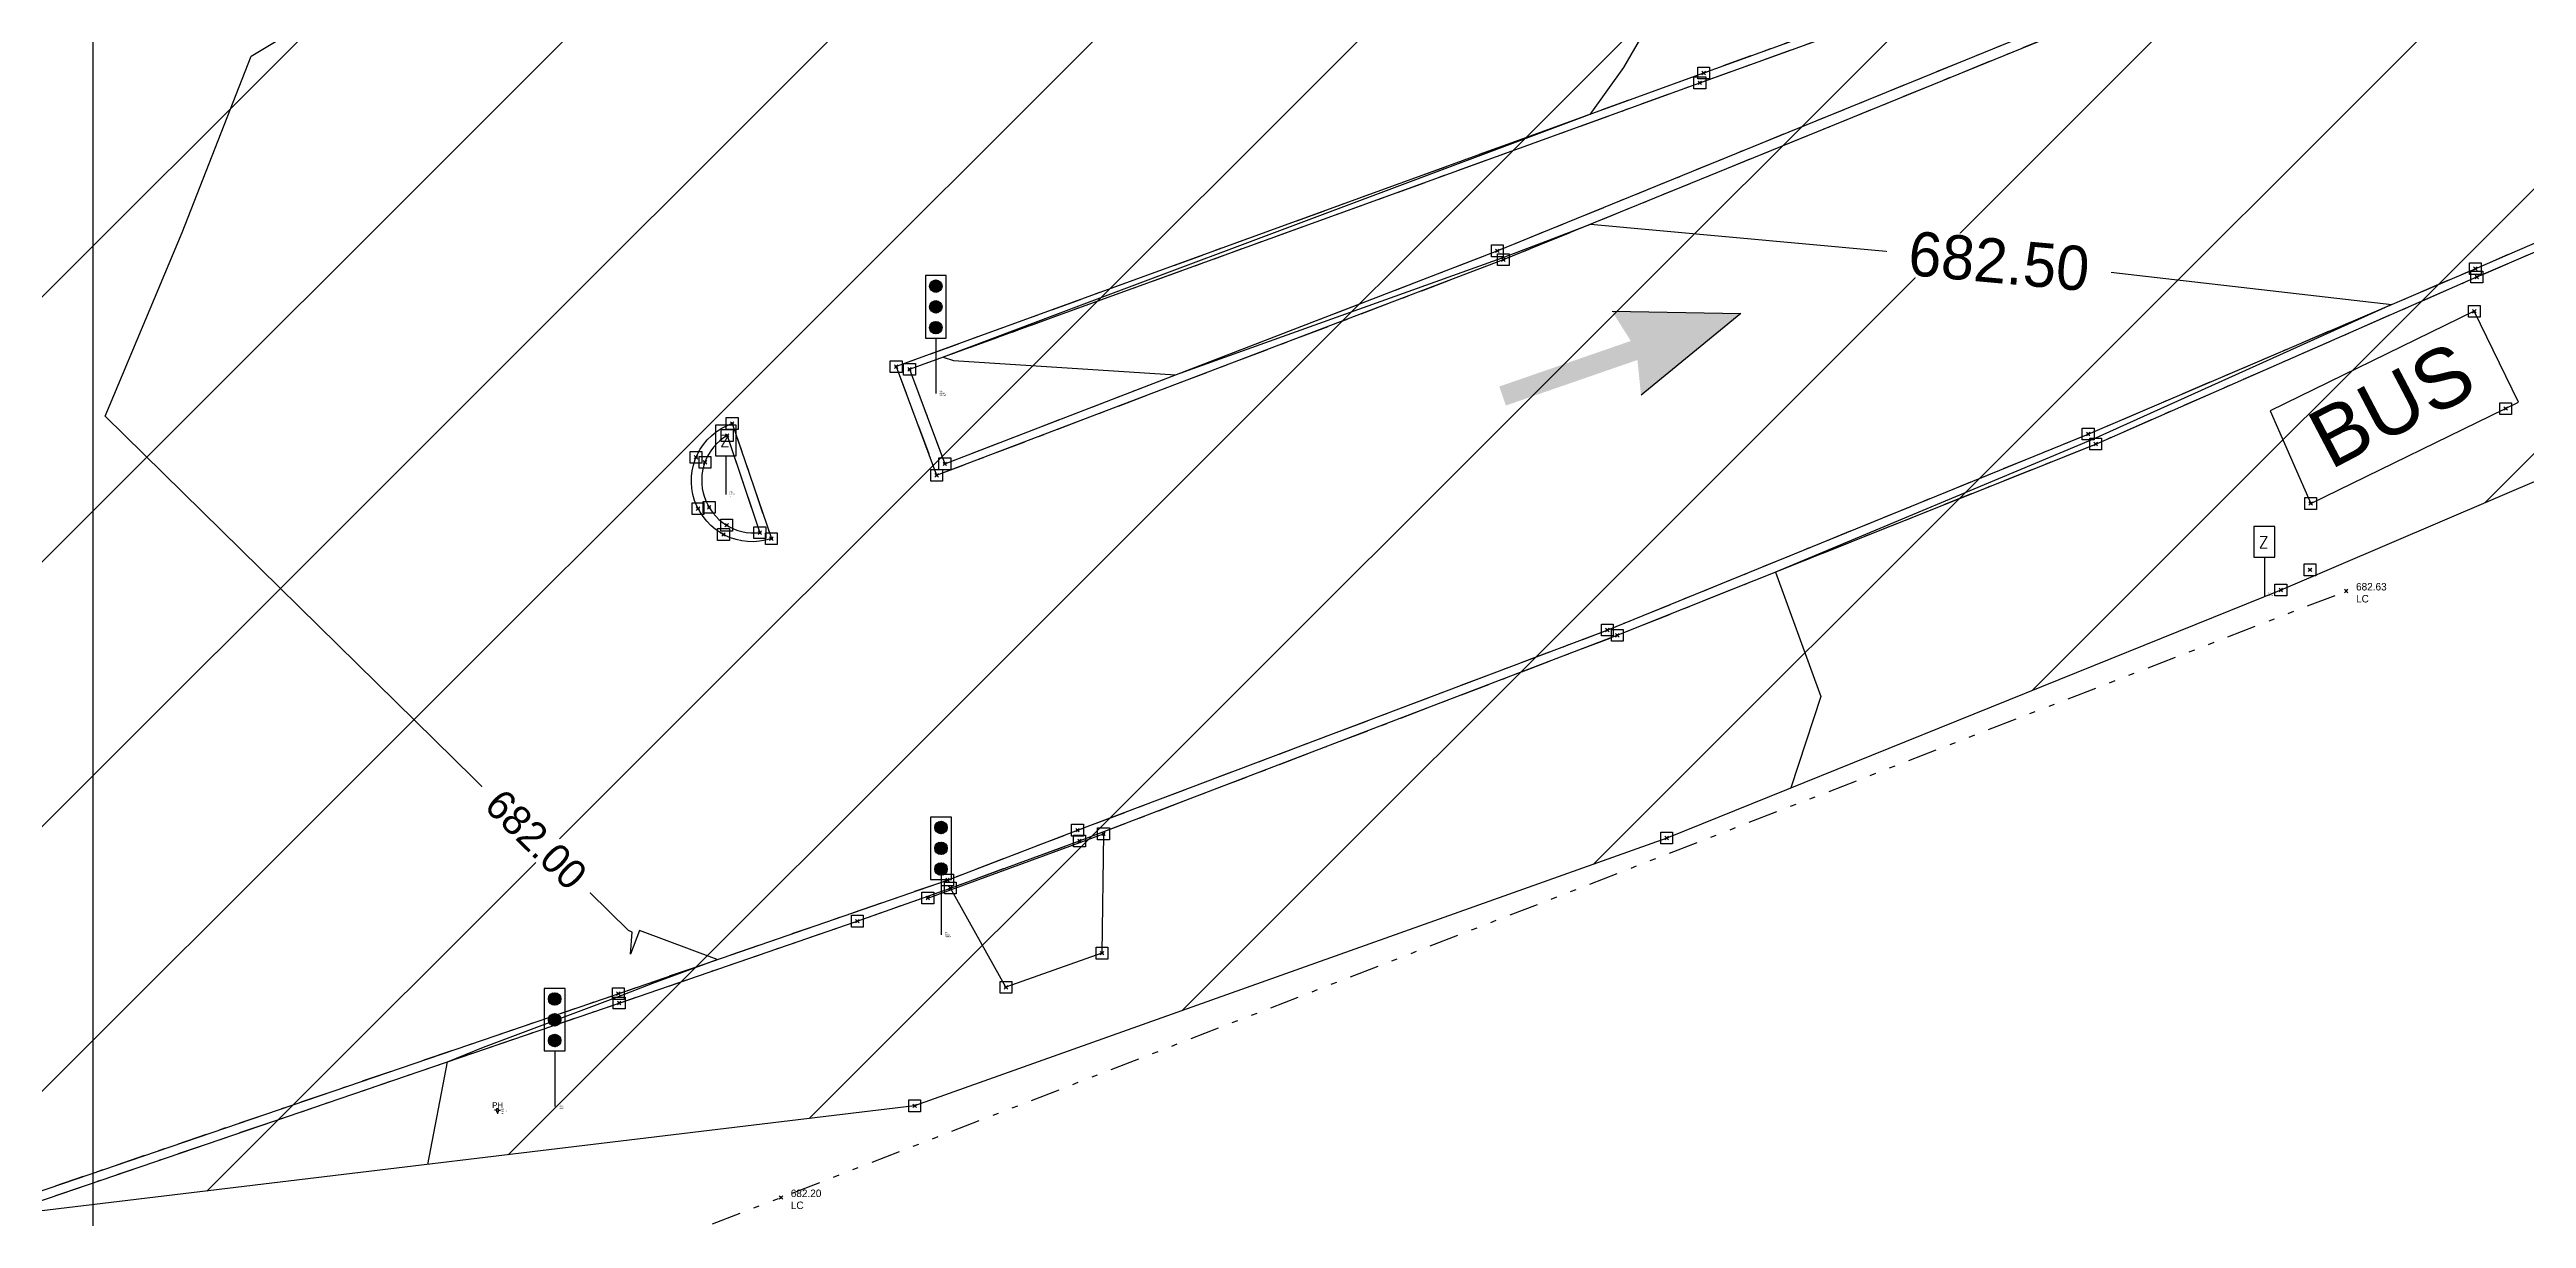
# Model space of a CAD drawing. Extents: x 350769 to 354978, y 6304672 to 6307963.
# Drawn here: x 352799.26 to 352841.25, y 6305503.43 to 6305523.26 of the extents above; entities that cross this region are included whole.
import ezdxf

# ---------------------------------------------------------------- set-up
doc = ezdxf.new("R2010")
doc.units = 0
doc.header["$PDMODE"] = 35
doc.header["$PDSIZE"] = 0.03
for name, pattern in [('4.0 - LO RECABARREN - DESNIVEL NUEVO$0$HIDDEN', [0.375, 0.25, -0.125]), ('CONTINUOS', [0]), ('DASHED', [19.05, 12.7, -6.35]), ('DIVIDE', [1.25, 0.5, -0.25, 0, -0.25, 0, -0.25]), ('JPG_DASHDOT', [1, 0.5, -0.25, 0, -0.25])]:
    doc.linetypes.add(name, pattern=pattern)
doc.layers.get('0').update_dxf_attribs({"linetype": 'CONTINUOUS'})
for name, color, linetype in [('0-LEVANTAMIENTO 2020.SEP', 252, 'CONTINUOUS'), ('1-ADOQUIN', 8, 'CONTINUOUS'), ('1-coordenadas', 8, 'CONTINUOUS'), ('1-LINEA DE CIERRO', 7, 'DIVIDE'), ('1-PARADA BUS', 7, 'CONTINUOUS'), ('1-PAVIMENTO', 161, 'CONTINUOUS'), ('1-RADIER', 251, 'CONTINUOUS'), ('1-SEÑALETICA', 2, 'CONTINUOUS'), ('1-SOLERA', 212, 'CONTINUOUS'), ('1-VEREDA', 251, 'CONTINUOUS'), ('C-TINN', 5, 'CONTINUOUS'), ('C-TOPO-MAJR', 9, 'CONTINUOUS'), ('C-TOPO-MINR', 8, 'CONTINUOUS'), ('TOP-URB-SOLERAS', 2, 'JPG_DASHDOT'), ('V-NODE DIC 2005', 4, 'CONTINUOUS'), ('V-NODE-TEXT', 1, 'CONTINUOUS'), ('V-NODE-TEXT DIC 2005', 2, 'CONTINUOUS'), ('Z-PH', 253, 'CONTINUOUS'), ('Z-SEMAF', 253, 'CONTINUOUS'), ('Z-TEN', 253, 'CONTINUOUS'), ('Z-Z', 253, 'CONTINUOUS')]:
    doc.layers.add(name, color=color, linetype=linetype)
doc.layers.add('0_ASD_TOPOGRAFIA_ELEMENTOS', color=7, linetype='CONTINUOS', lineweight=5, true_color=0xbdbdbd)
doc.styles.add('A', font='arial.ttf', dxfattribs={"height": 2})
doc.styles.add('ROMANS', font='romans.shx', dxfattribs={"width": 0.65})

# ---------------------------------------------------------------- blocks, each defined once
blk = doc.blocks.new('COORDENADAS')
at = {"layer": '1-coordenadas'}
blk.add_line((620, -900.625), (620, -0.625), dxfattribs=at)
blk = doc.blocks.new('Z')
for p, q in [((0.81, 5.4), (-0.81, 5.4)), ((-0.81, 5.4), (-0.81, 3)), ((0.81, 3), (0.81, 5.4)), ((-0.81, 3), (0.81, 3)), ((0, 3), (0, 0))]:
    blk.add_line(p, q)
at = {"style": 'ROMANS'}
blk.add_text('Z', height=0.9, rotation=360, dxfattribs=at).set_placement((-0.44, 3.71))
blk = doc.blocks.new('*U755', base_point=(352836.809, 6305513.992))
at = {"layer": 'Z-Z', "linetype": 'ByBlock', "lineweight": -2, "xscale": 0.2179037244193388, "yscale": 0.2179037244193388, "zscale": 0.2179037244193388}
blk.add_blockref('Z', (352836.809, 6305513.992), dxfattribs=at)
at = {"layer": 'V-NODE-TEXT', "linetype": 'ByBlock', "char_height": 0.02}
for s, insert, attachment_point in [('843', (352836.874, 6305514.032), 4), ('683.03', (352836.874, 6305514.007), 1), ('°Z', (352836.874, 6305513.962), 4)]:
    blk.add_mtext(s, dxfattribs=dict(at, insert=insert, attachment_point=attachment_point))
blk = doc.blocks.new('*U756', base_point=(352810.726, 6305515.71))
at = {"layer": 'Z-Z', "linetype": 'ByBlock', "lineweight": -2, "xscale": 0.2179037244193388, "yscale": 0.2179037244193388, "zscale": 0.2179037244193388}
blk.add_blockref('Z', (352810.726, 6305515.71), dxfattribs=at)
at = {"layer": 'V-NODE-TEXT', "linetype": 'ByBlock', "char_height": 0.02}
for s, insert, attachment_point in [('845', (352810.791, 6305515.75), 4), ('682.61', (352810.791, 6305515.725), 1), ('°Z', (352810.791, 6305515.68), 4)]:
    blk.add_mtext(s, dxfattribs=dict(at, insert=insert, attachment_point=attachment_point))
blk = doc.blocks.new('SEMAF')
at = {"layer": 'Z-SEMAF'}
for p, q in [((-0.96, 10.84), (-0.96, 5.1)), ((0.96, 10.84), (-0.96, 10.84)), ((-0.57, 9.79), (0, 10.45)), ((-0.57, 9.93), (-0.13, 10.44)), ((-0.54, 9.68), (0.12, 10.44)), ((-0.51, 10.15), (-0.35, 10.34)), ((-0.49, 9.58), (0.22, 10.41)), ((-0.43, 9.5), (0.31, 10.37)), ((-0.36, 9.44), (0.38, 10.31)), ((-0.28, 9.38), (0.45, 10.24)), ((-0.19, 9.34), (0.5, 10.16)), ((-0.09, 9.31), (0.55, 10.06)), ((0.03, 9.31), (0.57, 9.94)), ((0.18, 9.34), (0.57, 9.79)), ((0.96, 5.1), (0.96, 10.84)), ((-0.57, 7.87), (0.01, 8.54)), ((-0.57, 8.01), (-0.13, 8.53)), ((-0.54, 7.76), (0.12, 8.53)), ((-0.51, 8.23), (-0.34, 8.43)), ((-0.49, 7.67), (0.22, 8.5)), ((-0.43, 7.59), (0.31, 8.45)), ((-0.36, 7.52), (0.38, 8.4)), ((-0.28, 7.47), (0.45, 8.33)), ((-0.19, 7.43), (0.5, 8.24)), ((-0.09, 7.4), (0.55, 8.14)), ((0.03, 7.4), (0.57, 8.03)), ((0.18, 7.43), (0.57, 7.87)), ((-0.96, 5.1), (0.96, 5.1)), ((-0.57, 5.96), (0.01, 6.63)), ((-0.57, 6.1), (-0.13, 6.61)), ((-0.53, 5.85), (0.12, 6.62)), ((-0.51, 6.32), (-0.34, 6.52)), ((-0.49, 5.75), (0.22, 6.59)), ((-0.43, 5.68), (0.31, 6.54)), ((-0.36, 5.61), (0.38, 6.48)), ((-0.28, 5.56), (0.45, 6.41)), ((-0.19, 5.51), (0.5, 6.33)), ((-0.09, 5.49), (0.55, 6.23)), ((0, 5.1), (0, 0)), ((0.03, 5.48), (0.57, 6.11)), ((0.19, 5.51), (0.57, 5.96))]:
    blk.add_line(p, q, dxfattribs=at)
for centre in [(0, 9.88), (0, 7.97), (0, 6.06)]:
    blk.add_circle(centre, 0.574, dxfattribs=at)
blk = doc.blocks.new('*U764', base_point=(352814.287, 6305517.421))
at = {"layer": 'Z-TEN', "linetype": 'ByBlock', "lineweight": -2, "xscale": 0.1845444059976916, "yscale": 0.1845444059976916, "zscale": 0.1845444059976916}
blk.add_blockref('SEMAF', (352814.287, 6305517.421), dxfattribs=at)
at = {"layer": 'V-NODE-TEXT', "linetype": 'ByBlock', "char_height": 0.02}
for s, insert, attachment_point in [('844', (352814.352, 6305517.461), 4), ('682.35', (352814.352, 6305517.436), 1), ('°SEMAF', (352814.352, 6305517.391), 4)]:
    blk.add_mtext(s, dxfattribs=dict(at, insert=insert, attachment_point=attachment_point))
blk = doc.blocks.new('*U765', base_point=(352814.375, 6305508.237))
at = {"layer": 'Z-TEN', "linetype": 'ByBlock', "lineweight": -2, "xscale": 0.1845444059976916, "yscale": 0.1845444059976916, "zscale": 0.1845444059976916}
blk.add_blockref('SEMAF', (352814.375, 6305508.237), dxfattribs=at)
at = {"layer": 'V-NODE-TEXT', "linetype": 'ByBlock', "char_height": 0.02}
for s, insert, attachment_point in [('846', (352814.44, 6305508.277), 4), ('682.20', (352814.44, 6305508.252), 1), ('°SEMAF', (352814.44, 6305508.207), 4)]:
    blk.add_mtext(s, dxfattribs=dict(at, insert=insert, attachment_point=attachment_point))
blk = doc.blocks.new('*U766', base_point=(352807.826, 6305505.328))
at = {"layer": 'Z-TEN', "linetype": 'ByBlock', "lineweight": -2, "xscale": 0.1845444059976916, "yscale": 0.1845444059976916, "zscale": 0.1845444059976916}
blk.add_blockref('SEMAF', (352807.826, 6305505.328), dxfattribs=at)
at = {"layer": 'V-NODE-TEXT', "linetype": 'ByBlock', "char_height": 0.02}
for s, insert, attachment_point in [('847', (352807.891, 6305505.368), 4), ('683.02', (352807.891, 6305505.343), 1), ('°SEMAF', (352807.891, 6305505.298), 4)]:
    blk.add_mtext(s, dxfattribs=dict(at, insert=insert, attachment_point=attachment_point))
blk = doc.blocks.new('PH')
at = {"layer": 'Z-PH'}
for p, q in [((-0.1, 0.15), (-0.3, 0.15)), ((-0.1, 0.3), (-0.1, 0)), ((0.1, 0.3), (-0.1, 0.3)), ((-0.1, 0), (-0.01, 0)), ((0.01, 0), (0.1, 0)), ((0.1, 0), (0.1, 0.3)), ((0.1, 0.15), (0.3, 0.15)), ((0, -0.01), (0, -0.2))]:
    blk.add_line(p, q, dxfattribs=at)
blk.add_circle((0, 0), 0.00984, dxfattribs=at)
at = {"layer": 'Z-PH', "style": 'A'}
blk.add_text('PH', height=0.55, dxfattribs=at).set_placement((-0.53, 0.38))
blk = doc.blocks.new('*U771', base_point=(352806.857, 6305505.239))
at = {"layer": 'Z-PH', "linetype": 'ByBlock', "lineweight": -2, "xscale": 0.1716209652418585, "yscale": 0.1716209652418585, "zscale": 0.1716209652418585, "rotation": 8.537736462515939e-07}
blk.add_blockref('PH', (352806.857, 6305505.239), dxfattribs=at)
at = {"layer": 'V-NODE-TEXT', "linetype": 'ByBlock', "char_height": 0.02}
for s, insert, attachment_point in [('849', (352806.922, 6305505.279), 4), ('683.15', (352806.922, 6305505.254), 1), ('°PH', (352806.922, 6305505.209), 4)]:
    blk.add_mtext(s, dxfattribs=dict(at, insert=insert, attachment_point=attachment_point))
blk = doc.blocks.new('*U1327')
at = {"color": 0, "linetype": 'ByBlock', "lineweight": -2, "transparency": 16777216}
blk.add_point((0, 0), dxfattribs=at)
blk = doc.blocks.new('*U3552', base_point=(352811.723, 6305503.728))
at = {"layer": 'V-NODE-TEXT DIC 2005', "linetype": 'ByBlock', "char_height": 0.127}
for s, insert, attachment_point in [('682.20', (352811.89, 6305503.799), 4), ('LC', (352811.89, 6305503.66), 1)]:
    blk.add_mtext(s, dxfattribs=dict(at, insert=insert, attachment_point=attachment_point))
blk = doc.blocks.new('*U3553', base_point=(352811.723, 6305503.728))
at = {"layer": 'V-NODE-TEXT DIC 2005', "color": 2, "lineweight": -2}
blk.add_blockref('*U3552', (352811.723, 6305503.728), dxfattribs=at)
blk = doc.blocks.new('*U3536', base_point=(352838.258, 6305514.02))
at = {"layer": 'V-NODE-TEXT DIC 2005', "linetype": 'ByBlock', "char_height": 0.127}
for s, insert, attachment_point in [('682.63', (352838.425, 6305514.091), 4), ('LC', (352838.425, 6305513.952), 1)]:
    blk.add_mtext(s, dxfattribs=dict(at, insert=insert, attachment_point=attachment_point))
blk = doc.blocks.new('*U3537', base_point=(352838.258, 6305514.02))
at = {"layer": 'V-NODE-TEXT DIC 2005', "color": 2, "lineweight": -2}
blk.add_blockref('*U3536', (352838.258, 6305514.02), dxfattribs=at)
blk = doc.blocks.new('*U5034', base_point=(352836.809, 6305513.992))
at = {"layer": 'Z-Z', "linetype": 'ByBlock', "lineweight": -2, "xscale": 0.2179037244193388, "yscale": 0.2179037244193388, "zscale": 0.2179037244193388}
blk.add_blockref('Z', (352836.809, 6305513.992), dxfattribs=at)
at = {"layer": 'V-NODE-TEXT', "linetype": 'ByBlock', "char_height": 0.02}
for s, insert, attachment_point in [('843', (352836.874, 6305514.032), 4), ('683.03', (352836.874, 6305514.007), 1), ('°Z', (352836.874, 6305513.962), 4)]:
    blk.add_mtext(s, dxfattribs=dict(at, insert=insert, attachment_point=attachment_point))
blk = doc.blocks.new('*U5035', base_point=(352810.726, 6305515.71))
at = {"layer": 'Z-Z', "linetype": 'ByBlock', "lineweight": -2, "xscale": 0.2179037244193388, "yscale": 0.2179037244193388, "zscale": 0.2179037244193388}
blk.add_blockref('Z', (352810.726, 6305515.71), dxfattribs=at)
at = {"layer": 'V-NODE-TEXT', "linetype": 'ByBlock', "char_height": 0.02}
for s, insert, attachment_point in [('845', (352810.791, 6305515.75), 4), ('682.61', (352810.791, 6305515.725), 1), ('°Z', (352810.791, 6305515.68), 4)]:
    blk.add_mtext(s, dxfattribs=dict(at, insert=insert, attachment_point=attachment_point))
blk = doc.blocks.new('*U5043', base_point=(352814.287, 6305517.421))
at = {"layer": 'Z-TEN', "linetype": 'ByBlock', "lineweight": -2, "xscale": 0.1845444059976916, "yscale": 0.1845444059976916, "zscale": 0.1845444059976916}
blk.add_blockref('SEMAF', (352814.287, 6305517.421), dxfattribs=at)
at = {"layer": 'V-NODE-TEXT', "linetype": 'ByBlock', "char_height": 0.02}
for s, insert, attachment_point in [('844', (352814.352, 6305517.461), 4), ('682.35', (352814.352, 6305517.436), 1), ('°SEMAF', (352814.352, 6305517.391), 4)]:
    blk.add_mtext(s, dxfattribs=dict(at, insert=insert, attachment_point=attachment_point))
blk = doc.blocks.new('*U5044', base_point=(352814.375, 6305508.237))
at = {"layer": 'Z-TEN', "linetype": 'ByBlock', "lineweight": -2, "xscale": 0.1845444059976916, "yscale": 0.1845444059976916, "zscale": 0.1845444059976916}
blk.add_blockref('SEMAF', (352814.375, 6305508.237), dxfattribs=at)
at = {"layer": 'V-NODE-TEXT', "linetype": 'ByBlock', "char_height": 0.02}
for s, insert, attachment_point in [('846', (352814.44, 6305508.277), 4), ('682.20', (352814.44, 6305508.252), 1), ('°SEMAF', (352814.44, 6305508.207), 4)]:
    blk.add_mtext(s, dxfattribs=dict(at, insert=insert, attachment_point=attachment_point))
blk = doc.blocks.new('*U5045', base_point=(352807.826, 6305505.328))
at = {"layer": 'Z-TEN', "linetype": 'ByBlock', "lineweight": -2, "xscale": 0.1845444059976916, "yscale": 0.1845444059976916, "zscale": 0.1845444059976916}
blk.add_blockref('SEMAF', (352807.826, 6305505.328), dxfattribs=at)
at = {"layer": 'V-NODE-TEXT', "linetype": 'ByBlock', "char_height": 0.02}
for s, insert, attachment_point in [('847', (352807.891, 6305505.368), 4), ('683.02', (352807.891, 6305505.343), 1), ('°SEMAF', (352807.891, 6305505.298), 4)]:
    blk.add_mtext(s, dxfattribs=dict(at, insert=insert, attachment_point=attachment_point))
blk = doc.blocks.new('*U5050', base_point=(352806.857, 6305505.239))
at = {"layer": 'Z-PH', "linetype": 'ByBlock', "lineweight": -2, "xscale": 0.1716209652418585, "yscale": 0.1716209652418585, "zscale": 0.1716209652418585, "rotation": 8.537736462515939e-07}
blk.add_blockref('PH', (352806.857, 6305505.239), dxfattribs=at)
at = {"layer": 'V-NODE-TEXT', "linetype": 'ByBlock', "char_height": 0.02}
for s, insert, attachment_point in [('849', (352806.922, 6305505.279), 4), ('683.15', (352806.922, 6305505.254), 1), ('°PH', (352806.922, 6305505.209), 4)]:
    blk.add_mtext(s, dxfattribs=dict(at, insert=insert, attachment_point=attachment_point))
blk = doc.blocks.new('TOPOGRAFIA')
at = {"layer": '1-SEÑALETICA', "true_color": 0xbdbdbd}
blk.add_hatch(color=9, dxfattribs=at).paths.add_polyline_path([(390825.75, 6302518.819), (390826.069, 6302518.314), (390823.839, 6302517.541), (390823.951, 6302517.219), (390826.181, 6302517.991), (390826.242, 6302517.397), (390827.934, 6302518.779)])
at = {"layer": '1-coordenadas', "color": 9, "linetype": '4.0 - LO RECABARREN - DESNIVEL NUEVO$0$HIDDEN', "lineweight": 0, "ltscale": 50, "true_color": 0xbdbdbd}
blk.add_line((390800, 6302300), (390800, 6303200), dxfattribs=at)
at = {"layer": '1-LINEA DE CIERRO', "color": 9, "true_color": 0xbdbdbd, "flags": 128}
blk.add_lwpolyline([(390280.923, 6302302.553), (390301.111, 6302310.622), (390303.484, 6302304.641), (390338.621, 6302318.187), (390369.787, 6302330.188), (390401.199, 6302342.363), (390434.782, 6302355.397), (390467.084, 6302367.939), (390498.989, 6302380.272), (390532.222, 6302393.524), (390576.524, 6302411.285), (390608.95, 6302424.291), (390644.306, 6302438.549), (390673.662, 6302450.269), (390710.202, 6302464.145), (390750.813, 6302480.468), (390811.66, 6302503.783), (390838.197, 6302514.072)], dxfattribs=at)
at = {"layer": '1-PARADA BUS', "color": 9, "true_color": 0xbdbdbd, "flags": 128}
blk.add_lwpolyline([(390836.905, 6302517.129), (390837.595, 6302515.556), (390841.119, 6302517.274), (390840.367, 6302518.817), (390836.905, 6302517.129)], dxfattribs=at)
at = {"layer": '1-PAVIMENTO', "color": 9, "true_color": 0xbdbdbd, "flags": 128}
for points in [[(390814.301, 6302516.036), (390823.909, 6302519.693), (390833.924, 6302523.781), (390841.504, 6302527.105), (390854.955, 6302532.396), (390863.65, 6302535.385, 0.814113), (390863.395, 6302535.87), (390853.583, 6302532.347), (390837.462, 6302526.531), (390827.303, 6302522.858), (390813.614, 6302517.879), (390814.301, 6302516.036)], [(390810.835, 6302516.914), (390811.5, 6302514.961, -0.992113), (390810.835, 6302516.914, -0.324469)]]:
    blk.add_lwpolyline(points, format="xyb", dxfattribs=at)
blk.add_lwpolyline([(390798.325, 6302503.627), (390808.904, 6302507.241), (390814.485, 6302509.168), (390816.69, 6302510.014), (390825.67, 6302513.409), (390833.823, 6302516.734), (390840.385, 6302519.54), (390848.579, 6302523.09)], dxfattribs=at)
at = {"layer": '1-RADIER', "color": 9, "true_color": 0xbdbdbd, "flags": 128}
blk.add_lwpolyline([(390814.152, 6302508.864), (390817.129, 6302509.953), (390817.104, 6302507.928), (390815.476, 6302507.349), (390814.534, 6302509.033)], dxfattribs=at)
at = {"layer": '1-SEÑALETICA', "color": 9, "true_color": 0xbdbdbd, "flags": 128}
for points in [[(390825.75, 6302518.819), (390827.934, 6302518.779)], [(390827.934, 6302518.779), (390826.242, 6302517.397)]]:
    blk.add_lwpolyline(points, dxfattribs=at)
at = {"layer": '1-SOLERA', "color": 9, "true_color": 0xbdbdbd, "flags": 128}
for points in [[(390813.84, 6302517.834), (390814.44, 6302516.229), (390823.805, 6302519.843), (390833.854, 6302523.942), (390841.485, 6302527.227), (390854.809, 6302532.531), (390863.514, 6302535.46)], [(390813.84, 6302517.834), (390827.239, 6302522.693), (390837.537, 6302526.409), (390853.573, 6302532.161)], [(390798.327, 6302503.46), (390808.92, 6302507.082), (390812.955, 6302508.471), (390814.534, 6302509.033), (390816.723, 6302509.832), (390825.839, 6302513.321), (390833.95, 6302516.565), (390840.411, 6302519.4), (390848.691, 6302522.955)], [(390810.75, 6302516.711), (390811.304, 6302515.061)]]:
    blk.add_lwpolyline(points, dxfattribs=at)
at = {"layer": '1-SOLERA', "color": 9, "true_color": 0xbdbdbd}
blk.add_arc((390811.209, 6302515.947), 0.891, 121.0022, 276.1175, dxfattribs=at)
at = {"layer": '1-VEREDA', "color": 9, "true_color": 0xbdbdbd, "flags": 128}
blk.add_lwpolyline([(390849.705, 6302519.489), (390837.089, 6302514.089), (390826.678, 6302509.881)], dxfattribs=at)
at = {"layer": 'C-TINN', "color": 9, "linetype": 'Continuous', "lineweight": -3, "true_color": 0xbdbdbd}
for points, elevation in [([(390827.203, 6302522.758), (390827.203, 6302522.958), (390827.403, 6302522.958), (390827.403, 6302522.758), (390827.203, 6302522.758)], 682.529), ([(390827.139, 6302522.593), (390827.139, 6302522.793), (390827.339, 6302522.793), (390827.339, 6302522.593), (390827.139, 6302522.593)], 682.68), ([(390823.705, 6302519.743), (390823.705, 6302519.943), (390823.905, 6302519.943), (390823.905, 6302519.743), (390823.705, 6302519.743)], 682.599), ([(390823.809, 6302519.593), (390823.809, 6302519.793), (390824.009, 6302519.793), (390824.009, 6302519.593), (390823.809, 6302519.593)], 682.476), ([(390840.285, 6302519.44), (390840.285, 6302519.64), (390840.485, 6302519.64), (390840.485, 6302519.44), (390840.285, 6302519.44)], 682.525), ([(390840.311, 6302519.3), (390840.311, 6302519.5), (390840.511, 6302519.5), (390840.511, 6302519.3), (390840.311, 6302519.3)], 682.665), ([(390840.267, 6302518.717), (390840.267, 6302518.917), (390840.467, 6302518.917), (390840.467, 6302518.717), (390840.267, 6302518.717)], 682.678), ([(390813.514, 6302517.779), (390813.514, 6302517.979), (390813.714, 6302517.979), (390813.714, 6302517.779), (390813.514, 6302517.779)], 682.323), ([(390813.74, 6302517.734), (390813.74, 6302517.934), (390813.94, 6302517.934), (390813.94, 6302517.734), (390813.74, 6302517.734)], 682.492), ([(390810.735, 6302516.814), (390810.735, 6302517.014), (390810.935, 6302517.014), (390810.935, 6302516.814), (390810.735, 6302516.814)], 682.278), ([(390840.8, 6302517.067), (390840.8, 6302517.267), (390841, 6302517.267), (390841, 6302517.067), (390840.8, 6302517.067)], 682.723), ([(390810.65, 6302516.611), (390810.65, 6302516.811), (390810.85, 6302516.811), (390810.85, 6302516.611), (390810.65, 6302516.611)], 682.434), ([(390833.723, 6302516.634), (390833.723, 6302516.834), (390833.923, 6302516.834), (390833.923, 6302516.634), (390833.723, 6302516.634)], 682.409), ([(390833.85, 6302516.465), (390833.85, 6302516.665), (390834.05, 6302516.665), (390834.05, 6302516.465), (390833.85, 6302516.465)], 682.575), ([(390810.123, 6302516.238), (390810.123, 6302516.438), (390810.323, 6302516.438), (390810.323, 6302516.238), (390810.123, 6302516.238)], 682.26), ([(390810.273, 6302516.154), (390810.273, 6302516.354), (390810.473, 6302516.354), (390810.473, 6302516.154), (390810.273, 6302516.154)], 682.4), ([(390814.201, 6302515.936), (390814.201, 6302516.136), (390814.401, 6302516.136), (390814.401, 6302515.936), (390814.201, 6302515.936)], 682.287), ([(390814.34, 6302516.129), (390814.34, 6302516.329), (390814.54, 6302516.329), (390814.54, 6302516.129), (390814.34, 6302516.129)], 682.429), ([(390810.157, 6302515.37), (390810.157, 6302515.57), (390810.357, 6302515.57), (390810.357, 6302515.37), (390810.157, 6302515.37)], 682.247), ([(390810.344, 6302515.39), (390810.344, 6302515.59), (390810.544, 6302515.59), (390810.544, 6302515.39), (390810.344, 6302515.39)], 682.382), ([(390810.641, 6302515.089), (390810.641, 6302515.289), (390810.841, 6302515.289), (390810.841, 6302515.089), (390810.641, 6302515.089)], 682.39), ([(390837.495, 6302515.456), (390837.495, 6302515.656), (390837.695, 6302515.656), (390837.695, 6302515.456), (390837.495, 6302515.456)], 682.683), ([(390810.588, 6302514.931), (390810.588, 6302515.131), (390810.788, 6302515.131), (390810.788, 6302514.931), (390810.588, 6302514.931)], 682.24), ([(390811.204, 6302514.961), (390811.204, 6302515.161), (390811.404, 6302515.161), (390811.404, 6302514.961), (390811.204, 6302514.961)], 682.395), ([(390811.4, 6302514.861), (390811.4, 6302515.061), (390811.6, 6302515.061), (390811.6, 6302514.861), (390811.4, 6302514.861)], 682.229), ([(390837.483, 6302514.331), (390837.483, 6302514.531), (390837.683, 6302514.531), (390837.683, 6302514.331), (390837.483, 6302514.331)], 682.686), ([(390836.989, 6302513.989), (390836.989, 6302514.189), (390837.189, 6302514.189), (390837.189, 6302513.989), (390836.989, 6302513.989)], 682.666), ([(390825.57, 6302513.309), (390825.57, 6302513.509), (390825.77, 6302513.509), (390825.77, 6302513.309), (390825.57, 6302513.309)], 682.262), ([(390825.739, 6302513.221), (390825.739, 6302513.421), (390825.939, 6302513.421), (390825.939, 6302513.221), (390825.739, 6302513.221)], 682.463), ([(390816.59, 6302509.914), (390816.59, 6302510.114), (390816.79, 6302510.114), (390816.79, 6302509.914), (390816.59, 6302509.914)], 682.12), ([(390816.623, 6302509.732), (390816.623, 6302509.932), (390816.823, 6302509.932), (390816.823, 6302509.732), (390816.623, 6302509.732)], 682.28), ([(390817.029, 6302509.853), (390817.029, 6302510.053), (390817.229, 6302510.053), (390817.229, 6302509.853), (390817.029, 6302509.853)], 682.301), ([(390826.578, 6302509.781), (390826.578, 6302509.981), (390826.778, 6302509.981), (390826.778, 6302509.781), (390826.578, 6302509.781)], 682.458), ([(390814.052, 6302508.764), (390814.052, 6302508.964), (390814.252, 6302508.964), (390814.252, 6302508.764), (390814.052, 6302508.764)], 682.243), ([(390814.385, 6302509.068), (390814.385, 6302509.268), (390814.585, 6302509.268), (390814.585, 6302509.068), (390814.385, 6302509.068)], 682.086), ([(390814.434, 6302508.933), (390814.434, 6302509.133), (390814.634, 6302509.133), (390814.634, 6302508.933), (390814.434, 6302508.933)], 682.233), ([(390812.855, 6302508.371), (390812.855, 6302508.571), (390813.055, 6302508.571), (390813.055, 6302508.371), (390812.855, 6302508.371)], 682.218), ([(390817.004, 6302507.828), (390817.004, 6302508.028), (390817.204, 6302508.028), (390817.204, 6302507.828), (390817.004, 6302507.828)], 682.327), ([(390808.804, 6302507.141), (390808.804, 6302507.341), (390809.004, 6302507.341), (390809.004, 6302507.141), (390808.804, 6302507.141)], 681.963), ([(390815.376, 6302507.249), (390815.376, 6302507.449), (390815.576, 6302507.449), (390815.576, 6302507.249), (390815.376, 6302507.249)], 682.295), ([(390808.82, 6302506.982), (390808.82, 6302507.182), (390809.02, 6302507.182), (390809.02, 6302506.982), (390808.82, 6302506.982)], 682.092), ([(390813.827, 6302505.238), (390813.827, 6302505.438), (390814.027, 6302505.438), (390814.027, 6302505.238), (390813.827, 6302505.238)], 682.273)]:
    blk.add_lwpolyline(points, dxfattribs=dict(at, elevation=elevation))
for p in [(390827.303, 6302522.858, 682.529), (390827.239, 6302522.693, 682.68), (390823.805, 6302519.843, 682.599), (390823.909, 6302519.693, 682.476), (390840.385, 6302519.54, 682.525), (390840.411, 6302519.4, 682.665), (390840.367, 6302518.817, 682.678), (390813.614, 6302517.879, 682.323), (390813.84, 6302517.834, 682.492), (390840.9, 6302517.167, 682.723), (390810.75, 6302516.711, 682.434), (390810.835, 6302516.914, 682.278), (390833.823, 6302516.734, 682.409), (390833.95, 6302516.565, 682.575), (390810.223, 6302516.338, 682.26), (390810.373, 6302516.254, 682.4), (390814.44, 6302516.229, 682.429), (390814.301, 6302516.036, 682.287), (390810.257, 6302515.47, 682.247), (390810.444, 6302515.49, 682.382), (390837.595, 6302515.556, 682.683), (390810.688, 6302515.031, 682.24), (390810.741, 6302515.189, 682.39), (390811.304, 6302515.061, 682.395), (390811.5, 6302514.961, 682.229), (390837.583, 6302514.431, 682.686), (390837.089, 6302514.089, 682.666), (390825.67, 6302513.409, 682.262), (390825.839, 6302513.321, 682.463), (390816.69, 6302510.014, 682.12), (390816.723, 6302509.832, 682.28), (390817.129, 6302509.953, 682.301), (390826.678, 6302509.881, 682.458), (390814.485, 6302509.168, 682.086), (390814.534, 6302509.033, 682.233), (390814.152, 6302508.864, 682.243), (390812.955, 6302508.471, 682.218), (390817.104, 6302507.928, 682.327), (390815.476, 6302507.349, 682.295), (390808.904, 6302507.241, 681.963), (390808.92, 6302507.082, 682.092), (390813.927, 6302505.338, 682.273)]:
    blk.add_point(p, dxfattribs=at)
at = {"layer": 'C-TOPO-MAJR', "color": 9, "linetype": 'Continuous', "lineweight": -3, "true_color": 0xbdbdbd, "elevation": 682.5}
blk.add_lwpolyline([(390827.16, 6302525.054), (390825.945, 6302522.952), (390825.376, 6302522.157), (390816.751, 6302518.92), (390814.41, 6302518.041), (390814.585, 6302517.984), (390818.351, 6302517.738), (390823.889, 6302519.722), (390824.679, 6302520.022), (390825.384, 6302520.295), (390833.863, 6302519.522), (390838.971, 6302518.935), (390833.893, 6302516.641), (390828.519, 6302514.393), (390829.288, 6302512.28), (390828.78, 6302510.731)], dxfattribs=at)
at = {"layer": 'C-TOPO-MINR', "color": 9, "linetype": 'Continuous', "lineweight": -3, "true_color": 0xbdbdbd, "elevation": 682}
blk.add_lwpolyline([(390805.674, 6302504.344), (390806.011, 6302506.087), (390806.621, 6302506.332), (390808.909, 6302507.195), (390809.492, 6302507.419), (390810.583, 6302507.821), (390809.265, 6302508.315), (390809.11, 6302507.911), (390809.142, 6302508.282), (390809.08, 6302508.313), (390800.206, 6302517.038), (390801.51, 6302520.156), (390802.68, 6302523.143), (390804.075, 6302523.981)], dxfattribs=at)
at = {"layer": 'V-NODE DIC 2005', "color": 9, "lineweight": -2, "true_color": 0xbdbdbd, "rotation": 359.9963883938062}
for p in [(390838.196, 6302514.073), (390811.661, 6302503.783)]:
    blk.add_blockref('*U1327', p, dxfattribs=at)
at = {"layer": 'V-NODE-TEXT DIC 2005', "color": 9, "lineweight": -2, "true_color": 0xbdbdbd, "rotation": 359.9963883938062}
for name, p in [('*U3537', (390838.196, 6302514.073)), ('*U3553', (390811.661, 6302503.783))]:
    blk.add_blockref(name, p, dxfattribs=at)
at = {"layer": 'Z-PH', "color": 9, "true_color": 0xbdbdbd}
blk.add_blockref('*U5050', (390806.857, 6302505.239), dxfattribs=at)
at = {"layer": 'Z-SEMAF', "color": 9, "true_color": 0xbdbdbd}
for name, p in [('*U5043', (390814.287, 6302517.421)), ('*U5044', (390814.375, 6302508.237)), ('*U5045', (390807.826, 6302505.328))]:
    blk.add_blockref(name, p, dxfattribs=at)
at = {"layer": 'Z-Z', "color": 9, "true_color": 0xbdbdbd}
for name, p in [('*U5035', (390810.726, 6302515.71)), ('*U5034', (390836.809, 6302513.992))]:
    blk.add_blockref(name, p, dxfattribs=at)
at = {"layer": '1-ADOQUIN', "color": 9, "true_color": 0xbdbdbd, "style": 'A'}
blk.add_text('BUS', height=1, rotation=27.6967, dxfattribs=at).set_placement((390837.926, 6302516.12))
at = {"layer": 'C-TOPO-MAJR', "color": 9, "linetype": 'Continuous', "lineweight": -3, "true_color": 0xbdbdbd, "insert": (390832.311, 6302519.664, 682.5), "char_height": 0.75, "width": 3.75143, "attachment_point": 5, "rotation": 354.7928, "bg_fill": 3, "box_fill_scale": 1.042333, "bg_fill_color": 256, "bg_fill_true_color": 13158600, "bg_fill_transparency": 0}
blk.add_mtext('682.50', dxfattribs=at)
at = {"layer": 'C-TOPO-MINR', "color": 9, "linetype": 'Continuous', "lineweight": -3, "true_color": 0xbdbdbd, "insert": (390807.511, 6302509.856, 682), "char_height": 0.5, "width": 2.50095, "attachment_point": 5, "rotation": 315.4882, "bg_fill": 3, "box_fill_scale": 1.0635, "bg_fill_color": 256, "bg_fill_true_color": 13158600, "bg_fill_transparency": 0}
blk.add_mtext('682.00', dxfattribs=at)

msp = doc.modelspace()

# ---------------------------------------------------------------- hatches: boundary and pattern name
at = {"layer": '0-LEVANTAMIENTO 2020.SEP'}
h = msp.add_hatch(dxfattribs=at)
h.set_pattern_fill('ANSI31', color=256)
h.paths.add_polyline_path([(352786.854, 6305570.328), (352789.559, 6305568.782), (352796.229, 6305563.036), (352796.394, 6305559.215), (352799.497, 6305544.587), (352801.562, 6305544.648), (352802.129, 6305542.952), (352804.138, 6305542.251), (352805.852, 6305542.013), (352807.818, 6305542.159), (352809.533, 6305542.539), (352812.285, 6305543.63), (352814.276, 6305543.31), (352814.959, 6305536.974), (352827.184, 6305536.576), (352863.395, 6305535.87), (352863.73, 6305535.71), (352863.65, 6305535.385), (352849.705, 6305519.489), (352837.089, 6305514.089), (352826.678, 6305509.881), (352813.927, 6305505.338), (352798.327, 6305503.46), (352783.05, 6305513.452), (352782.929, 6305513.515), (352778.101, 6305521.91), (352778.034, 6305522.055), (352777.821, 6305529.65), (352778.4, 6305538.745), (352778.623, 6305562.211)])
at = {"layer": '1-SEÑALETICA'}
msp.add_hatch(color=256, dxfattribs=at).paths.add_polyline_path([(352825.75, 6305518.819), (352826.069, 6305518.314), (352823.839, 6305517.541), (352823.951, 6305517.219), (352826.181, 6305517.991), (352826.242, 6305517.397), (352827.934, 6305518.779)])

# ---------------------------------------------------------------- linework, layer by layer
at = {"layer": '0-LEVANTAMIENTO 2020.SEP', "flags": 128}
msp.add_lwpolyline([(352796.394, 6305559.215), (352799.497, 6305544.587), (352801.562, 6305544.648), (352802.129, 6305542.952), (352804.138, 6305542.251), (352805.852, 6305542.013), (352807.818, 6305542.159), (352809.533, 6305542.539), (352812.285, 6305543.63), (352814.276, 6305543.31), (352814.959, 6305536.974), (352827.184, 6305536.576), (352863.395, 6305535.87), (352863.73, 6305535.71), (352863.65, 6305535.385), (352849.705, 6305519.489), (352837.089, 6305514.089), (352826.678, 6305509.881), (352813.927, 6305505.338), (352798.327, 6305503.46)], dxfattribs=at)
at = {"layer": '1-PARADA BUS', "flags": 128}
msp.add_lwpolyline([(352836.905, 6305517.129), (352837.595, 6305515.556), (352841.119, 6305517.274), (352840.367, 6305518.817), (352836.905, 6305517.129)], dxfattribs=at)
at = {"layer": '1-RADIER', "flags": 128}
msp.add_lwpolyline([(352814.152, 6305508.864), (352817.129, 6305509.953), (352817.104, 6305507.928), (352815.476, 6305507.349), (352814.534, 6305509.033)], dxfattribs=at)
at = {"layer": '1-SEÑALETICA', "flags": 128}
for points in [[(352825.75, 6305518.819), (352827.934, 6305518.779)], [(352827.934, 6305518.779), (352826.242, 6305517.397)]]:
    msp.add_lwpolyline(points, dxfattribs=at)
at = {"layer": '1-VEREDA', "flags": 128}
msp.add_lwpolyline([(352849.705, 6305519.489), (352837.089, 6305514.089), (352826.678, 6305509.881)], dxfattribs=at)
at = {"layer": 'TOP-URB-SOLERAS', "flags": 128}
for points in [[(352814.301, 6305516.036), (352823.909, 6305519.693), (352833.924, 6305523.781), (352841.504, 6305527.105), (352854.955, 6305532.396), (352863.65, 6305535.385, 0.814113), (352863.395, 6305535.87), (352853.583, 6305532.347), (352837.462, 6305526.531), (352827.303, 6305522.858), (352813.614, 6305517.879), (352814.301, 6305516.036)], [(352810.835, 6305516.914), (352811.5, 6305514.961, -0.992113), (352810.835, 6305516.914, -0.324469)]]:
    msp.add_lwpolyline(points, format="xyb", dxfattribs=at)
for points in [[(352813.84, 6305517.834), (352814.44, 6305516.229), (352823.805, 6305519.843), (352833.854, 6305523.942), (352841.485, 6305527.227), (352854.809, 6305532.531), (352863.514, 6305535.46)], [(352813.84, 6305517.834), (352827.239, 6305522.693), (352837.537, 6305526.409), (352853.573, 6305532.161)], [(352798.325, 6305503.627), (352808.904, 6305507.241), (352814.485, 6305509.168), (352816.69, 6305510.014), (352825.67, 6305513.409), (352833.823, 6305516.734), (352840.385, 6305519.54), (352848.579, 6305523.09)], [(352798.327, 6305503.46), (352808.92, 6305507.082), (352812.955, 6305508.471), (352814.534, 6305509.033), (352816.723, 6305509.832), (352825.839, 6305513.321), (352833.95, 6305516.565), (352840.411, 6305519.4), (352848.691, 6305522.955)], [(352810.75, 6305516.711), (352811.304, 6305515.061)]]:
    msp.add_lwpolyline(points, dxfattribs=at)
at = {"layer": 'TOP-URB-SOLERAS'}
msp.add_arc((352811.209, 6305515.947), 0.891, 121.0022, 276.1175, dxfattribs=at)

# ---------------------------------------------------------------- block references
at = {"color": 252, "linetype": 'DASHED'}
msp.add_blockref('COORDENADAS', (352180, 6306200.625), dxfattribs=at)
at = {"layer": 'Z-PH'}
msp.add_blockref('*U771', (352806.857, 6305505.239), dxfattribs=at)
at = {"layer": 'Z-SEMAF'}
for name, p in [('*U764', (352814.287, 6305517.421)), ('*U765', (352814.375, 6305508.237)), ('*U766', (352807.826, 6305505.328))]:
    msp.add_blockref(name, p, dxfattribs=at)
at = {"layer": 'Z-Z'}
for name, p in [('*U756', (352810.726, 6305515.71)), ('*U755', (352836.809, 6305513.992))]:
    msp.add_blockref(name, p, dxfattribs=at)

# ---------------------------------------------------------------- texts
at = {"layer": '1-ADOQUIN', "style": 'A'}
msp.add_text('BUS', height=1, rotation=27.6967, dxfattribs=at).set_placement((352837.926, 6305516.12))

# ---------------------------------------------------------------- next in the draw order: block references
at = {"layer": '0_ASD_TOPOGRAFIA_ELEMENTOS', "color": 30, "true_color": 0xf26507}
msp.add_blockref('TOPOGRAFIA', (-38000, 3000), dxfattribs=at)

doc.saveas('drawing.dxf')
